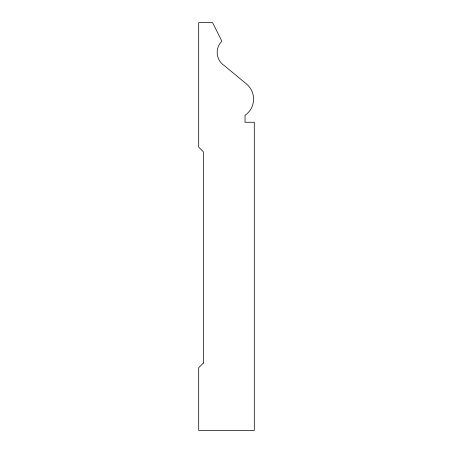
<?xml version="1.0" encoding="UTF-8"?>
<svg xmlns="http://www.w3.org/2000/svg" width="453" height="453" viewBox="0 0 453 453"><rect width="100%" height="100%" fill="white"/><g stroke="black" fill="none" stroke-linecap="round" stroke-linejoin="round"><path stroke-width="0.68" d="M203.335 363.068L198.703 367.7L198.703 430.35L254.297 430.35L254.297 122.259L245.033 122.259L245.033 115.311A19.632 19.632 0 0 0 246.319 83.845L224.507 65.776A15.821 15.821 0 0 1 221.868 41.183L212.599 22.65L198.703 22.65L198.703 147.129L203.335 151.761L203.335 363.068"/></g></svg>
